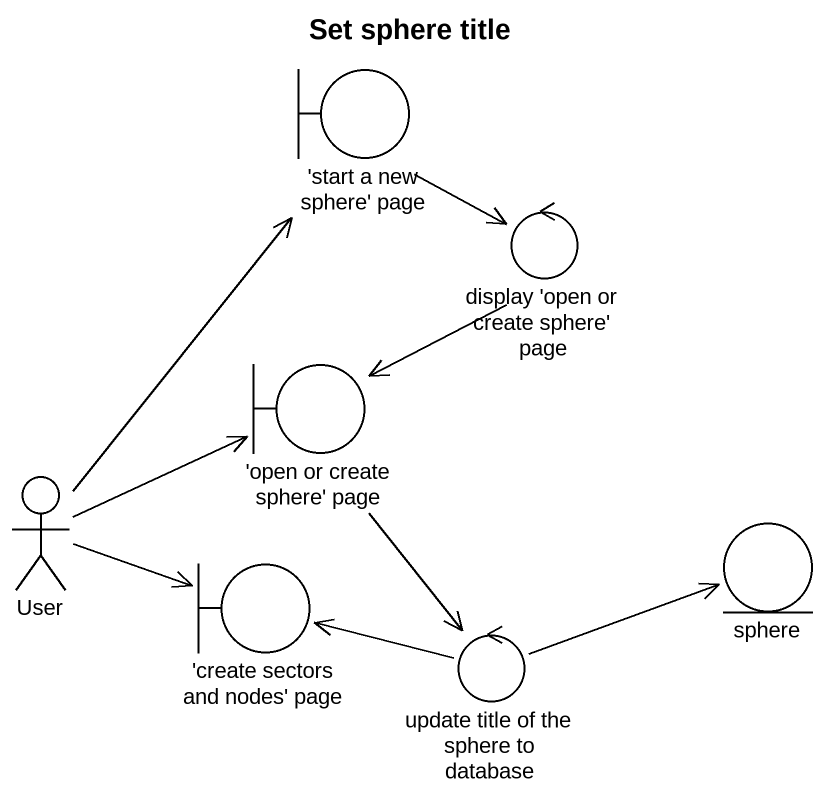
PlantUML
@startuml
title Set sphere title
boundary "'start a new sphere' page" as start_a_new_sphere_page
control "display 'open or create sphere' page" as display_open_or_create
boundary "'open or create sphere' page" as open_or_create_sphere_page
actor User
entity sphere
boundary "'create sectors and nodes' page" as create_sectors_and_nodes
control "update title of the sphere to database" as update_title_of_the_sphere
start_a_new_sphere_page --> display_open_or_create
display_open_or_create --> open_or_create_sphere_page
open_or_create_sphere_page --> update_title_of_the_sphere
User -up-> start_a_new_sphere_page
User -right-> open_or_create_sphere_page
User -right-> create_sectors_and_nodes
update_title_of_the_sphere -right-> sphere
update_title_of_the_sphere -left-> create_sectors_and_nodes
@enduml
